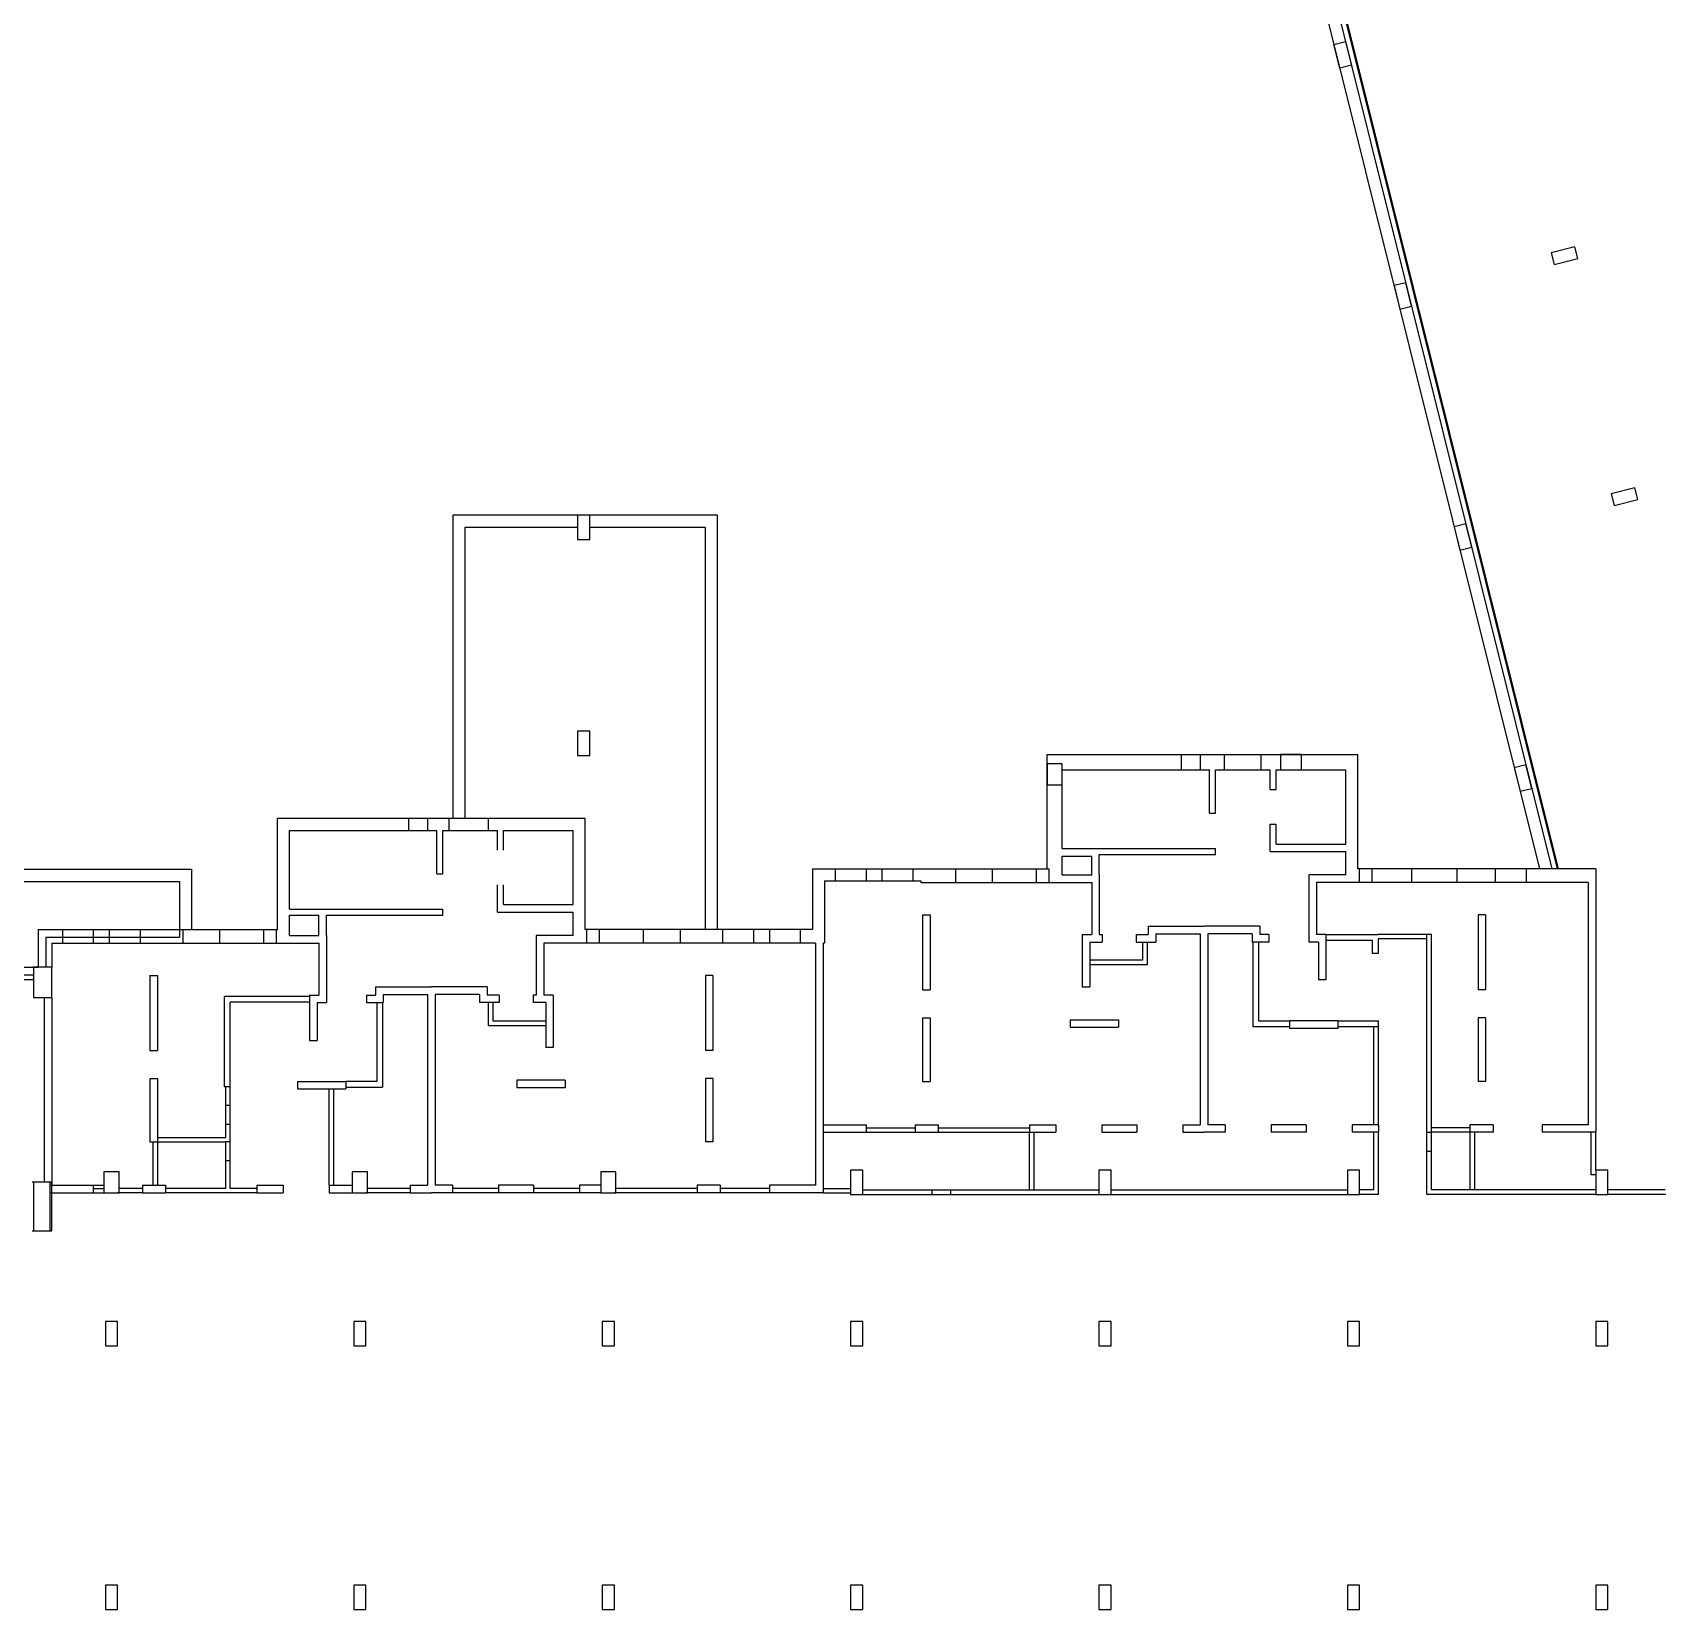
# Model space of a CAD drawing. Header units: metres. Extents: x -681087 to 1033303, y 74272 to 2630761.
# Drawn here: x 72875 to 126556, y 2423378 to 2475427 of the extents above; entities that cross this region are included whole.
import ezdxf

# ---------------------------------------------------------------- set-up
doc = ezdxf.new("R2010")
doc.units = ezdxf.units.M
for name, color, linetype in [('SKELETON_CLEAN', 7, 'Continuous'), ('SKELETON_ISOLATED', 1, 'Continuous'), ('SKELETON_ORIGINAL', 8, 'Continuous')]:
    doc.layers.add(name, color=color, linetype=linetype)

msp = doc.modelspace()

# ---------------------------------------------------------------- linework, layer by layer
at = {"layer": 'SKELETON_CLEAN'}
for p, q in [((114293, 2482888), (123036, 2447823)), ((114145, 2481828), (122624, 2447823)), ((115840, 2475029), (116228, 2475126)), ((116034, 2474253), (115840, 2475029)), ((116228, 2475126), (116422, 2474350)), ((116422, 2474350), (116034, 2474253)), ((123791, 2468354), (123015, 2468161)), ((123888, 2467966), (123791, 2468354)), ((123015, 2468161), (123112, 2467773)), ((123112, 2467773), (123888, 2467966)), ((118212, 2467169), (117824, 2467073)), ((118406, 2466393), (118212, 2467169)), ((117824, 2467073), (118018, 2466296)), ((118018, 2466296), (118406, 2466393)), ((125775, 2460398), (124999, 2460204)), ((124999, 2460204), (125096, 2459816)), ((125872, 2460010), (125775, 2460398)), ((125096, 2459816), (125872, 2460010)), ((95493, 2459493), (86748, 2459493)), ((86748, 2459493), (86748, 2449493)), ((91273, 2459493), (90873, 2459493)), ((90873, 2459493), (90873, 2458693)), ((91273, 2458693), (91273, 2459493)), ((95493, 2445823), (95493, 2459493)), ((120196, 2459213), (119808, 2459116)), ((119808, 2459116), (120001, 2458340)), ((120389, 2458437), (120196, 2459213)), ((90873, 2459093), (87148, 2459093)), ((87148, 2459093), (87148, 2449493)), ((90873, 2458693), (91273, 2458693)), ((95093, 2459093), (91273, 2459093)), ((95093, 2445823), (95093, 2459093)), ((120001, 2458340), (120389, 2458437)), ((91273, 2452363), (90873, 2452363)), ((90873, 2452363), (90873, 2451563)), ((91273, 2451563), (91273, 2452363)), ((106373, 2451593), (111433, 2451593)), ((106373, 2447823), (106373, 2451593)), ((111433, 2451093), (111433, 2451593)), ((111433, 2451593), (113443, 2451593)), ((113443, 2451093), (113443, 2451593)), ((113443, 2451593), (116633, 2451593)), ((114773, 2451593), (114073, 2451593)), ((114073, 2451593), (114073, 2451093)), ((114773, 2451093), (114773, 2451593)), ((116633, 2447823), (116633, 2451593)), ((90873, 2451563), (91273, 2451563)), ((106873, 2451293), (106373, 2451293)), ((106373, 2451293), (106373, 2450593)), ((106873, 2451093), (111433, 2451093)), ((111433, 2451093), (111733, 2451093)), ((111733, 2449663), (111733, 2451093)), ((111933, 2451093), (113443, 2451093)), ((111933, 2449663), (111933, 2451093)), ((113443, 2451093), (113733, 2451093)), ((113733, 2450438), (113733, 2451093)), ((113933, 2451093), (116233, 2451093)), ((113933, 2450438), (113933, 2451093)), ((114073, 2451093), (114773, 2451093)), ((116233, 2448643), (116233, 2451093)), ((122180, 2451257), (121792, 2451160)), ((121792, 2451160), (121985, 2450384)), ((122373, 2450480), (122180, 2451257)), ((106373, 2450593), (106873, 2450593)), ((113733, 2450438), (113933, 2450438)), ((121985, 2450384), (122373, 2450480)), ((80963, 2449493), (85303, 2449493)), ((80963, 2445823), (80963, 2449493)), ((85303, 2449093), (85303, 2449493)), ((85303, 2449493), (86633, 2449493)), ((86633, 2449093), (86633, 2449493)), ((86633, 2449493), (91123, 2449493)), ((91123, 2445823), (91123, 2449493)), ((111733, 2449663), (111933, 2449663)), ((81363, 2449093), (85303, 2449093)), ((81363, 2446493), (81363, 2449093)), ((85303, 2449093), (86223, 2449093)), ((86223, 2447663), (86223, 2449093)), ((86423, 2449093), (86633, 2449093)), ((86423, 2447663), (86423, 2449093)), ((86633, 2449093), (88223, 2449093)), ((88223, 2448438), (88223, 2449093)), ((88423, 2449093), (90723, 2449093)), ((88423, 2448438), (88423, 2449093)), ((90723, 2446643), (90723, 2449093)), ((113733, 2448393), (113733, 2449298)), ((113733, 2449298), (113933, 2449298)), ((113933, 2448643), (113933, 2449298)), ((106873, 2448493), (111933, 2448493)), ((111933, 2448293), (111933, 2448493)), ((113733, 2448393), (116233, 2448393)), ((113933, 2448643), (116233, 2448643)), ((116233, 2447623), (116233, 2448393)), ((98623, 2447823), (98983, 2447823)), ((98623, 2447823), (98623, 2445823)), ((98873, 2447823), (100393, 2447823)), ((100393, 2447823), (100393, 2447423)), ((100393, 2447823), (100918, 2447823)), ((100918, 2447823), (100918, 2447423)), ((100918, 2447823), (102453, 2447823)), ((102453, 2447823), (103343, 2447823)), ((103343, 2447823), (103343, 2447373)), ((103343, 2447823), (106433, 2447823)), ((106433, 2447823), (106433, 2447373)), ((106873, 2447623), (106873, 2448243)), ((106873, 2448243), (107843, 2448243)), ((107843, 2447623), (107843, 2448243)), ((108093, 2448293), (111933, 2448293)), ((108093, 2447623), (108093, 2448293)), ((117093, 2447823), (116633, 2447823)), ((118403, 2447823), (117093, 2447823)), ((117093, 2447823), (117093, 2447373)), ((120653, 2447823), (118403, 2447823)), ((118403, 2447823), (118403, 2447373)), ((121168, 2447823), (120653, 2447823)), ((124233, 2447823), (121168, 2447823)), ((121168, 2447823), (121168, 2447373)), ((124483, 2447823), (124123, 2447823)), ((124483, 2447823), (124483, 2439128)), ((69508, 2447808), (78127, 2447808)), ((69908, 2447408), (77727, 2447408)), ((77727, 2447408), (77727, 2445823)), ((78127, 2447808), (78127, 2445823)), ((86223, 2447663), (86423, 2447663)), ((88223, 2446393), (88223, 2447298)), ((88423, 2446643), (88423, 2447298)), ((99023, 2447423), (100393, 2447423)), ((99023, 2447423), (99023, 2445373)), ((100393, 2447423), (100918, 2447423)), ((100918, 2447423), (102203, 2447423)), ((102203, 2447423), (102203, 2447373)), ((102203, 2447373), (103343, 2447373)), ((103343, 2447373), (106433, 2447373)), ((106433, 2447373), (107843, 2447373)), ((106873, 2447623), (107843, 2447623)), ((107843, 2447373), (107843, 2445658)), ((108093, 2447623), (108093, 2445658)), ((116233, 2447623), (115013, 2447623)), ((115013, 2447623), (115013, 2445408)), ((117093, 2447373), (115263, 2447373)), ((115263, 2447373), (115263, 2445658)), ((118403, 2447373), (117093, 2447373)), ((121168, 2447373), (118403, 2447373)), ((124083, 2447373), (121168, 2447373)), ((124233, 2447373), (124073, 2447373)), ((124233, 2447373), (124233, 2439378)), ((81363, 2446493), (86423, 2446493)), ((81363, 2445623), (81363, 2446293)), ((81363, 2446293), (82333, 2446293)), ((82333, 2445623), (82333, 2446293)), ((82583, 2445623), (82583, 2446293)), ((82583, 2446293), (86423, 2446293)), ((86423, 2446293), (86423, 2446493)), ((88223, 2446393), (90723, 2446393)), ((88423, 2446643), (90723, 2446643)), ((90723, 2445623), (90723, 2446393)), ((102258, 2446308), (102258, 2443828)), ((102258, 2446308), (102508, 2446308)), ((102508, 2446308), (102508, 2443828)), ((120598, 2446308), (120598, 2443828)), ((120848, 2446308), (120598, 2446308)), ((120848, 2446308), (120848, 2443828)), ((73063, 2445823), (73863, 2445823)), ((73063, 2445823), (73063, 2444573)), ((73863, 2445823), (73863, 2445373)), ((73863, 2445823), (76428, 2445823)), ((76428, 2445823), (76428, 2445373)), ((76428, 2445823), (76943, 2445823)), ((76943, 2445823), (77833, 2445823)), ((77728, 2445823), (77728, 2445573)), ((77833, 2445823), (77833, 2445373)), ((77833, 2445823), (80923, 2445823)), ((80923, 2445823), (80923, 2445373)), ((80923, 2445823), (80963, 2445823)), ((91163, 2445823), (91123, 2445823)), ((94253, 2445823), (91163, 2445823)), ((91163, 2445823), (91163, 2445373)), ((95143, 2445823), (94253, 2445823)), ((94253, 2445823), (94253, 2445373)), ((95658, 2445823), (95143, 2445823)), ((98223, 2445823), (95658, 2445823)), ((95658, 2445823), (95658, 2445373)), ((98223, 2445823), (98223, 2445373)), ((98623, 2445823), (98223, 2445823)), ((109713, 2445928), (111553, 2445928)), ((109713, 2445928), (109713, 2445658)), ((109963, 2445678), (109963, 2445408)), ((109963, 2445678), (111428, 2445678)), ((111428, 2445678), (111428, 2439378)), ((113393, 2445928), (111553, 2445928)), ((111678, 2445678), (111678, 2439378)), ((113143, 2445678), (111678, 2445678)), ((113143, 2445678), (113143, 2445408)), ((113393, 2445928), (113393, 2445658)), ((73313, 2445573), (73313, 2444573)), ((73313, 2445573), (77728, 2445573)), ((73513, 2445373), (73863, 2445373)), ((73513, 2445373), (73513, 2444573)), ((73863, 2445373), (76428, 2445373)), ((76428, 2445373), (76693, 2445373)), ((76693, 2445373), (77833, 2445373)), ((77833, 2445373), (80923, 2445373)), ((80923, 2445373), (82333, 2445373)), ((81363, 2445623), (82333, 2445623)), ((82333, 2445373), (82333, 2443658)), ((82583, 2445623), (82583, 2443658)), ((89503, 2445623), (89503, 2443658)), ((90723, 2445623), (89503, 2445623)), ((91163, 2445373), (89753, 2445373)), ((89753, 2445373), (89753, 2443658)), ((94253, 2445373), (91163, 2445373)), ((95393, 2445373), (94253, 2445373)), ((95658, 2445373), (95393, 2445373)), ((98223, 2445373), (95658, 2445373)), ((98723, 2445373), (98223, 2445373)), ((98723, 2445373), (98723, 2437378)), ((99023, 2445373), (98973, 2445373)), ((98973, 2445373), (98973, 2437128)), ((107528, 2445658), (107528, 2443928)), ((107528, 2445658), (107843, 2445658)), ((107778, 2445408), (107778, 2443928)), ((107778, 2445408), (108193, 2445408)), ((108093, 2445658), (108193, 2445658)), ((108193, 2445658), (108193, 2445408)), ((109313, 2445658), (109313, 2445408)), ((109313, 2445658), (109713, 2445658)), ((109313, 2445408), (109963, 2445408)), ((109523, 2445408), (109523, 2444808)), ((109673, 2445408), (109673, 2444658)), ((113693, 2445408), (113143, 2445408)), ((113163, 2445408), (113163, 2442618)), ((113353, 2445408), (113353, 2442808)), ((113693, 2445658), (113393, 2445658)), ((113693, 2445658), (113693, 2445408)), ((115328, 2445408), (115013, 2445408)), ((115578, 2445658), (115263, 2445658)), ((115328, 2445408), (115328, 2444158)), ((115578, 2445658), (115578, 2444158)), ((115578, 2445658), (117298, 2445658)), ((115578, 2445468), (117108, 2445468)), ((117108, 2445468), (117108, 2445028)), ((119063, 2445658), (117298, 2445658)), ((118913, 2445508), (117298, 2445508)), ((117298, 2445508), (117298, 2445028)), ((118913, 2437078), (118913, 2445658)), ((119063, 2437228), (119063, 2445658)), ((109523, 2444808), (107778, 2444808)), ((109673, 2444658), (107778, 2444658)), ((117298, 2445028), (117108, 2445028)), ((65413, 2444573), (73063, 2444573)), ((73513, 2444573), (72913, 2444573)), ((72913, 2444573), (72913, 2443573)), ((73513, 2443573), (73513, 2444573)), ((76748, 2444308), (76748, 2441828)), ((76748, 2444308), (76998, 2444308)), ((76998, 2444308), (76998, 2441828)), ((95088, 2444308), (95088, 2441828)), ((95338, 2444308), (95088, 2444308)), ((95338, 2444308), (95338, 2441828)), ((115578, 2444158), (115328, 2444158)), ((72913, 2443573), (73513, 2443573)), ((73513, 2443573), (73513, 2437378)), ((82018, 2443608), (79213, 2443608)), ((79213, 2440628), (79213, 2443608)), ((82018, 2443658), (82018, 2442158)), ((82018, 2443658), (82333, 2443658)), ((82583, 2443658), (82583, 2443408)), ((83903, 2443658), (84203, 2443658)), ((83903, 2443658), (83903, 2443408)), ((84203, 2443928), (86043, 2443928)), ((84203, 2443928), (84203, 2443658)), ((84453, 2443678), (84453, 2443408)), ((84453, 2443678), (85918, 2443678)), ((85918, 2443678), (85918, 2437378)), ((87883, 2443928), (86043, 2443928)), ((86168, 2443678), (86168, 2437378)), ((87633, 2443678), (86168, 2443678)), ((87633, 2443678), (87633, 2443408)), ((87883, 2443928), (87883, 2443658)), ((88283, 2443658), (87883, 2443658)), ((88283, 2443658), (88283, 2443408)), ((89403, 2443658), (89403, 2443408)), ((89503, 2443658), (89403, 2443658)), ((90068, 2443658), (89753, 2443658)), ((90068, 2443658), (90068, 2441928)), ((102258, 2443828), (102508, 2443828)), ((107528, 2443928), (107778, 2443928)), ((120848, 2443828), (120598, 2443828)), ((82018, 2443418), (79403, 2443418)), ((79403, 2440628), (79403, 2443418)), ((82268, 2443408), (82268, 2442158)), ((82268, 2443408), (82583, 2443408)), ((83903, 2443408), (84453, 2443408)), ((84243, 2443408), (84243, 2440808)), ((84433, 2443408), (84433, 2440618)), ((88283, 2443408), (87633, 2443408)), ((87923, 2443408), (87923, 2442658)), ((88073, 2443408), (88073, 2442808)), ((89818, 2443408), (89403, 2443408)), ((89818, 2443408), (89818, 2441928)), ((87923, 2442658), (89818, 2442658)), ((88073, 2442808), (89818, 2442808)), ((102258, 2442908), (102508, 2442908)), ((102258, 2442908), (102258, 2440808)), ((102508, 2442908), (102508, 2440808)), ((107133, 2442843), (108733, 2442843)), ((107133, 2442843), (107133, 2442593)), ((107133, 2442593), (108733, 2442593)), ((108733, 2442843), (108733, 2442593)), ((113163, 2442618), (114373, 2442618)), ((113353, 2442808), (114373, 2442808)), ((115973, 2442808), (114373, 2442808)), ((114373, 2442808), (114373, 2442558)), ((115973, 2442558), (114373, 2442558)), ((115973, 2442808), (115973, 2442558)), ((115973, 2442808), (117313, 2442808)), ((115973, 2442618), (117313, 2442618)), ((117313, 2442618), (117313, 2442808)), ((117313, 2442637), (117313, 2442618)), ((117313, 2439328), (117313, 2442618)), ((120848, 2442908), (120598, 2442908)), ((120598, 2442908), (120598, 2440808)), ((120848, 2442908), (120848, 2440808)), ((82018, 2442158), (82268, 2442158)), ((90068, 2441928), (89818, 2441928)), ((76748, 2441828), (76998, 2441828)), ((95338, 2441828), (95088, 2441828)), ((76748, 2440908), (76998, 2440908)), ((76748, 2440908), (76748, 2438808)), ((76998, 2440908), (76998, 2438808)), ((90463, 2440843), (88863, 2440843)), ((88863, 2440843), (88863, 2440593)), ((90463, 2440843), (90463, 2440593)), ((95338, 2440908), (95088, 2440908)), ((95088, 2440908), (95088, 2438808)), ((95338, 2440908), (95338, 2438808)), ((79403, 2440628), (79213, 2440628)), ((79253, 2438958), (79253, 2440628)), ((79403, 2437278), (79403, 2440628)), ((81623, 2440808), (83223, 2440808)), ((81623, 2440808), (81623, 2440558)), ((81623, 2440558), (83223, 2440558)), ((82673, 2437378), (82673, 2440558)), ((83223, 2440808), (83223, 2440558)), ((84243, 2440808), (83223, 2440808)), ((83223, 2440618), (84433, 2440618)), ((90463, 2440593), (88863, 2440593)), ((102258, 2440808), (102508, 2440808)), ((120848, 2440808), (120598, 2440808)), ((98973, 2439378), (100393, 2439378)), ((100393, 2439378), (100393, 2439128)), ((102013, 2439378), (102013, 2439128)), ((102013, 2439378), (102773, 2439378)), ((102773, 2439378), (102773, 2439128)), ((105793, 2439378), (105793, 2439128)), ((105793, 2439378), (106663, 2439378)), ((106663, 2439378), (106663, 2439128)), ((108183, 2439378), (108183, 2439128)), ((108183, 2439378), (109333, 2439378)), ((109333, 2439378), (109333, 2439128)), ((110853, 2439378), (110853, 2439128)), ((110853, 2439378), (111428, 2439378)), ((112253, 2439378), (111678, 2439378)), ((112253, 2439378), (112253, 2439128)), ((113773, 2439378), (113773, 2439128)), ((114923, 2439378), (113773, 2439378)), ((114923, 2439378), (114923, 2439128)), ((116443, 2439378), (116443, 2439128)), ((117313, 2439378), (116443, 2439378)), ((117313, 2439378), (117313, 2439128)), ((120333, 2439378), (120333, 2439128)), ((121093, 2439378), (120333, 2439378)), ((121093, 2439378), (121093, 2439128)), ((124083, 2439378), (122713, 2439378)), ((122713, 2439378), (122713, 2439128)), ((124233, 2439378), (124073, 2439378)), ((76748, 2438808), (76998, 2438808)), ((76998, 2438958), (79253, 2438958)), ((76998, 2438808), (76998, 2437378)), ((76998, 2438808), (79253, 2438808)), ((79253, 2437278), (79253, 2438808)), ((79403, 2438808), (79253, 2438808)), ((95338, 2438808), (95088, 2438808)), ((98973, 2439128), (100393, 2439128)), ((100393, 2439128), (102013, 2439128)), ((102013, 2439128), (102773, 2439128)), ((102773, 2439128), (105793, 2439128)), ((105793, 2437228), (105793, 2439128)), ((105793, 2439128), (106663, 2439128)), ((108183, 2439128), (109333, 2439128)), ((110853, 2439128), (111553, 2439128)), ((112253, 2439128), (111553, 2439128)), ((114923, 2439128), (113773, 2439128)), ((117313, 2439128), (116443, 2439128)), ((117163, 2437228), (117163, 2439128)), ((117313, 2437078), (117313, 2439128)), ((118913, 2439128), (119063, 2439128)), ((120333, 2439128), (119063, 2439128)), ((120333, 2439128), (120333, 2437228)), ((121093, 2439128), (120333, 2439128)), ((124133, 2439128), (122713, 2439128)), ((124483, 2439128), (124123, 2439128)), ((124333, 2437728), (124333, 2439128)), ((124483, 2437878), (124483, 2439128)), ((75733, 2437828), (75233, 2437828)), ((75233, 2437828), (75233, 2437128)), ((75733, 2437128), (75733, 2437828)), ((83933, 2437828), (83433, 2437828)), ((83433, 2437828), (83433, 2437128)), ((83933, 2437128), (83933, 2437828)), ((92133, 2437828), (91633, 2437828)), ((91633, 2437828), (91633, 2437128)), ((92133, 2437128), (92133, 2437828)), ((100284, 2437878), (99884, 2437878)), ((99884, 2437878), (99884, 2437078)), ((100284, 2437078), (100284, 2437878)), ((108484, 2437878), (108084, 2437878)), ((108084, 2437878), (108084, 2437078)), ((108484, 2437078), (108484, 2437878)), ((116684, 2437878), (116284, 2437878)), ((116284, 2437878), (116284, 2437078)), ((116684, 2437078), (116684, 2437878)), ((124484, 2437728), (124333, 2437728)), ((124484, 2437878), (124483, 2437878)), ((124884, 2437878), (124484, 2437878)), ((124484, 2437878), (124484, 2437078)), ((124884, 2437078), (124884, 2437878)), ((73463, 2437128), (75233, 2437128)), ((74883, 2437378), (74883, 2437128)), ((74883, 2437128), (75234, 2437128)), ((75233, 2437128), (75733, 2437128)), ((76503, 2437128), (75684, 2437128)), ((76503, 2437378), (76503, 2437128)), ((76503, 2437378), (77263, 2437378)), ((76503, 2437128), (77263, 2437128)), ((77263, 2437378), (77263, 2437128)), ((79253, 2437278), (77263, 2437278)), ((80283, 2437128), (77263, 2437128)), ((80283, 2437278), (79403, 2437278)), ((80283, 2437378), (80283, 2437128)), ((80283, 2437378), (81153, 2437378)), ((80283, 2437128), (81153, 2437128)), ((81153, 2437378), (81153, 2437128)), ((82673, 2437378), (82673, 2437128)), ((82673, 2437378), (83433, 2437378)), ((82673, 2437128), (83433, 2437128)), ((83433, 2437128), (83933, 2437128)), ((85343, 2437128), (83884, 2437128)), ((85343, 2437378), (85343, 2437128)), ((85343, 2437378), (85918, 2437378)), ((85343, 2437128), (86043, 2437128)), ((86743, 2437128), (86043, 2437128)), ((86743, 2437378), (86168, 2437378)), ((86743, 2437378), (86743, 2437128)), ((88263, 2437128), (86743, 2437128)), ((88263, 2437378), (88263, 2437128)), ((89413, 2437378), (88263, 2437378)), ((89413, 2437128), (88263, 2437128)), ((89413, 2437378), (89413, 2437128)), ((90933, 2437378), (90933, 2437128)), ((91633, 2437378), (90933, 2437378)), ((91633, 2437128), (90933, 2437128)), ((91633, 2437128), (92133, 2437128)), ((94823, 2437128), (92084, 2437128)), ((94823, 2437378), (94823, 2437128)), ((95583, 2437378), (94823, 2437378)), ((95583, 2437128), (94823, 2437128)), ((95583, 2437378), (95583, 2437128)), ((97203, 2437128), (95583, 2437128)), ((98723, 2437378), (97203, 2437378)), ((97203, 2437378), (97203, 2437128)), ((98623, 2437128), (97203, 2437128)), ((98723, 2437378), (98563, 2437378)), ((98973, 2437128), (98613, 2437128)), ((98973, 2437128), (99884, 2437128)), ((117163, 2437228), (116684, 2437228)), ((124484, 2437228), (119063, 2437228)), ((126780, 2437228), (124884, 2437228)), ((99884, 2437078), (100284, 2437078)), ((100284, 2437078), (108084, 2437078)), ((108084, 2437078), (108484, 2437078)), ((108484, 2437078), (116284, 2437078)), ((116284, 2437078), (116684, 2437078)), ((117313, 2437078), (116684, 2437078)), ((124484, 2437078), (118913, 2437078)), ((124484, 2437078), (124884, 2437078)), ((126798, 2437078), (124884, 2437078)), ((75684, 2432878), (75284, 2432878)), ((75284, 2432878), (75284, 2432078)), ((75684, 2432078), (75684, 2432878)), ((83884, 2432878), (83484, 2432878)), ((83484, 2432878), (83484, 2432078)), ((83884, 2432078), (83884, 2432878)), ((92084, 2432878), (91684, 2432878)), ((91684, 2432878), (91684, 2432078)), ((92084, 2432078), (92084, 2432878)), ((100284, 2432878), (99884, 2432878)), ((99884, 2432878), (99884, 2432078)), ((100284, 2432078), (100284, 2432878)), ((108484, 2432878), (108084, 2432878)), ((108084, 2432878), (108084, 2432078)), ((108484, 2432078), (108484, 2432878)), ((116684, 2432878), (116284, 2432878)), ((116284, 2432878), (116284, 2432078)), ((116684, 2432078), (116684, 2432878)), ((124884, 2432878), (124484, 2432878)), ((124484, 2432878), (124484, 2432078)), ((124884, 2432078), (124884, 2432878)), ((75284, 2432078), (75684, 2432078)), ((83484, 2432078), (83884, 2432078)), ((91684, 2432078), (92084, 2432078)), ((99884, 2432078), (100284, 2432078)), ((108084, 2432078), (108484, 2432078)), ((116284, 2432078), (116684, 2432078)), ((124484, 2432078), (124884, 2432078)), ((75684, 2424178), (75284, 2424178)), ((75284, 2424178), (75284, 2423378)), ((75684, 2423378), (75684, 2424178)), ((83884, 2424178), (83484, 2424178)), ((83484, 2424178), (83484, 2423378)), ((83884, 2423378), (83884, 2424178)), ((92084, 2424178), (91684, 2424178)), ((91684, 2424178), (91684, 2423378)), ((92084, 2423378), (92084, 2424178)), ((100284, 2424178), (99884, 2424178)), ((99884, 2424178), (99884, 2423378)), ((100284, 2423378), (100284, 2424178)), ((108484, 2424178), (108084, 2424178)), ((108084, 2424178), (108084, 2423378)), ((108484, 2423378), (108484, 2424178)), ((116684, 2424178), (116284, 2424178)), ((116284, 2424178), (116284, 2423378)), ((116684, 2423378), (116684, 2424178)), ((124884, 2424178), (124484, 2424178)), ((124484, 2424178), (124484, 2423378)), ((124884, 2423378), (124884, 2424178)), ((75284, 2423378), (75684, 2423378)), ((83484, 2423378), (83884, 2423378)), ((91684, 2423378), (92084, 2423378)), ((99884, 2423378), (100284, 2423378)), ((108084, 2423378), (108484, 2423378)), ((116284, 2423378), (116684, 2423378)), ((124484, 2423378), (124884, 2423378))]:
    msp.add_line(p, q, dxfattribs=at)
at = {"layer": 'SKELETON_ISOLATED'}
for p, q in [((111539, 2494698), (123227, 2447823)), ((110813, 2451093), (110813, 2451593)), ((112223, 2451093), (112223, 2451593)), ((106873, 2449543), (106873, 2451193)), ((85923, 2449093), (85923, 2449493)), ((87933, 2449093), (87933, 2449493)), ((99373, 2447823), (99373, 2447423)), ((101938, 2447823), (101938, 2447423)), ((104563, 2447823), (104563, 2447373)), ((106013, 2447823), (106013, 2447373)), ((116673, 2447823), (116673, 2447373)), ((119903, 2447823), (119903, 2447373)), ((122188, 2447823), (122188, 2447373)), ((74883, 2445823), (74883, 2445373)), ((75408, 2445823), (75408, 2445373)), ((79053, 2445823), (79053, 2445373)), ((80503, 2445823), (80503, 2445373)), ((91583, 2445823), (91583, 2445373)), ((93033, 2445823), (93033, 2445373)), ((96678, 2445823), (96678, 2445373)), ((97203, 2445823), (97203, 2445373)), ((70233, 2444323), (72913, 2444323)), ((70233, 2444173), (72913, 2444173)), ((73263, 2443573), (73263, 2437478)), ((117163, 2439378), (117163, 2442618)), ((82823, 2437378), (82823, 2440558)), ((79403, 2440008), (79253, 2440008)), ((79403, 2439388), (79253, 2439388)), ((100393, 2439278), (102013, 2439278)), ((102773, 2439278), (105793, 2439278)), ((120333, 2439278), (119063, 2439278)), ((76848, 2438808), (76848, 2437378)), ((105943, 2437228), (105943, 2439128)), ((120483, 2439128), (120483, 2437228)), ((79403, 2438188), (79253, 2438188)), ((118913, 2438508), (119063, 2438508)), ((73488, 2437478), (72888, 2437478)), ((72913, 2437478), (72913, 2435878)), ((73463, 2435878), (73463, 2437478)), ((73463, 2437378), (75233, 2437378)), ((73513, 2435878), (73513, 2437478)), ((74883, 2437278), (75234, 2437278)), ((76503, 2437278), (75734, 2437278)), ((85343, 2437278), (83934, 2437278)), ((88263, 2437278), (86743, 2437278)), ((90953, 2437278), (89433, 2437278)), ((90953, 2437128), (89433, 2437128)), ((94823, 2437278), (92134, 2437278)), ((97203, 2437278), (95583, 2437278)), ((98973, 2437278), (99884, 2437278)), ((100284, 2437228), (108084, 2437228)), ((102572, 2437078), (102572, 2437228)), ((103192, 2437078), (103192, 2437228)), ((108484, 2437228), (116284, 2437228)), ((72888, 2435878), (73488, 2435878))]:
    msp.add_line(p, q, dxfattribs=at)
at = {"layer": 'SKELETON_ORIGINAL'}
for p, q in [((111536, 2494774), (123242, 2447823)), ((111543, 2494621), (123211, 2447823)), ((114293, 2482888), (123036, 2447823)), ((114145, 2481828), (122624, 2447823)), ((115840, 2475029), (116228, 2475126)), ((116034, 2474253), (115840, 2475029)), ((116228, 2475126), (116422, 2474350)), ((116422, 2474350), (116034, 2474253)), ((123791, 2468354), (123015, 2468161)), ((123888, 2467966), (123791, 2468354)), ((123015, 2468161), (123112, 2467773)), ((123112, 2467773), (123888, 2467966)), ((118212, 2467169), (117824, 2467073)), ((118406, 2466393), (118212, 2467169)), ((117824, 2467073), (118018, 2466296)), ((118018, 2466296), (118406, 2466393)), ((125775, 2460398), (124999, 2460204)), ((124999, 2460204), (125096, 2459816)), ((125872, 2460010), (125775, 2460398)), ((125096, 2459816), (125872, 2460010)), ((95493, 2459493), (86748, 2459493)), ((86748, 2459493), (86748, 2449493)), ((91273, 2459493), (90873, 2459493)), ((90873, 2459493), (90873, 2458693)), ((91273, 2458693), (91273, 2459493)), ((95493, 2445823), (95493, 2459493)), ((120196, 2459213), (119808, 2459116)), ((119808, 2459116), (120001, 2458340)), ((120389, 2458437), (120196, 2459213)), ((90873, 2459093), (87148, 2459093)), ((87148, 2459093), (87148, 2449493)), ((90873, 2458693), (91273, 2458693)), ((95093, 2459093), (91273, 2459093)), ((95093, 2445823), (95093, 2459093)), ((120001, 2458340), (120389, 2458437)), ((91273, 2452363), (90873, 2452363)), ((90873, 2452363), (90873, 2451563)), ((91273, 2451563), (91273, 2452363)), ((106373, 2451593), (111433, 2451593)), ((106373, 2447823), (106373, 2451593)), ((110813, 2451093), (110813, 2451593)), ((111433, 2451093), (111433, 2451593)), ((111433, 2451593), (113443, 2451593)), ((112223, 2451093), (112223, 2451593)), ((113443, 2451093), (113443, 2451593)), ((113443, 2451593), (116633, 2451593)), ((114773, 2451593), (114073, 2451593)), ((114073, 2451593), (114073, 2451093)), ((114773, 2451093), (114773, 2451593)), ((116633, 2447823), (116633, 2451593)), ((90873, 2451563), (91273, 2451563)), ((106873, 2451293), (106373, 2451293)), ((106373, 2451293), (106373, 2450593)), ((106873, 2450593), (106873, 2451293)), ((106873, 2451093), (111433, 2451093)), ((106873, 2448493), (106873, 2451093)), ((111433, 2451093), (111733, 2451093)), ((111733, 2449663), (111733, 2451093)), ((111933, 2451093), (113443, 2451093)), ((111933, 2449663), (111933, 2451093)), ((113443, 2451093), (113733, 2451093)), ((113733, 2450438), (113733, 2451093)), ((113933, 2451093), (116233, 2451093)), ((113933, 2450438), (113933, 2451093)), ((114073, 2451093), (114773, 2451093)), ((116233, 2448643), (116233, 2451093)), ((122180, 2451257), (121792, 2451160)), ((121792, 2451160), (121985, 2450384)), ((122373, 2450480), (122180, 2451257)), ((106373, 2450593), (106873, 2450593)), ((113733, 2450438), (113933, 2450438)), ((121985, 2450384), (122373, 2450480)), ((80963, 2449493), (85303, 2449493)), ((80963, 2445823), (80963, 2449493)), ((85303, 2449093), (85303, 2449493)), ((85303, 2449493), (86633, 2449493)), ((85923, 2449093), (85923, 2449493)), ((86633, 2449093), (86633, 2449493)), ((86633, 2449493), (91123, 2449493)), ((87933, 2449093), (87933, 2449493)), ((91123, 2445823), (91123, 2449493)), ((111733, 2449663), (111933, 2449663)), ((81363, 2449093), (85303, 2449093)), ((81363, 2446493), (81363, 2449093)), ((85303, 2449093), (86223, 2449093)), ((86223, 2447663), (86223, 2449093)), ((86423, 2449093), (86633, 2449093)), ((86423, 2447663), (86423, 2449093)), ((86633, 2449093), (88223, 2449093)), ((88223, 2448438), (88223, 2449093)), ((88423, 2449093), (90723, 2449093)), ((88423, 2448438), (88423, 2449093)), ((90723, 2446643), (90723, 2449093)), ((113733, 2448393), (113733, 2449298)), ((113733, 2449298), (113933, 2449298)), ((113933, 2448643), (113933, 2449298)), ((106873, 2448493), (111933, 2448493)), ((111933, 2448293), (111933, 2448493)), ((113733, 2448393), (116233, 2448393)), ((113933, 2448643), (116233, 2448643)), ((116233, 2447623), (116233, 2448393)), ((98623, 2447823), (98983, 2447823)), ((98623, 2447823), (98623, 2445823)), ((98873, 2447823), (100393, 2447823)), ((99373, 2447823), (99373, 2447423)), ((100393, 2447823), (100393, 2447423)), ((100393, 2447823), (100918, 2447823)), ((100918, 2447823), (100918, 2447423)), ((100918, 2447823), (102453, 2447823)), ((101938, 2447823), (101938, 2447423)), ((102453, 2447823), (103343, 2447823)), ((103343, 2447823), (103343, 2447373)), ((103343, 2447823), (106433, 2447823)), ((104563, 2447823), (104563, 2447373)), ((106013, 2447823), (106013, 2447373)), ((106433, 2447823), (106433, 2447373)), ((106873, 2447623), (106873, 2448243)), ((106873, 2448243), (107843, 2448243)), ((107843, 2447623), (107843, 2448243)), ((108093, 2448293), (111933, 2448293)), ((108093, 2447623), (108093, 2448293)), ((117093, 2447823), (116633, 2447823)), ((116673, 2447823), (116673, 2447373)), ((118403, 2447823), (117093, 2447823)), ((117093, 2447823), (117093, 2447373)), ((120653, 2447823), (118403, 2447823)), ((118403, 2447823), (118403, 2447373)), ((119903, 2447823), (119903, 2447373)), ((121168, 2447823), (120653, 2447823)), ((124233, 2447823), (121168, 2447823)), ((121168, 2447823), (121168, 2447373)), ((122188, 2447823), (122188, 2447373)), ((124483, 2447823), (124123, 2447823)), ((124483, 2447823), (124483, 2439128)), ((69508, 2447808), (78127, 2447808)), ((69908, 2447408), (77727, 2447408)), ((77727, 2447408), (77727, 2445823)), ((78127, 2447808), (78127, 2445823)), ((86223, 2447663), (86423, 2447663)), ((88223, 2446393), (88223, 2447298)), ((88423, 2446643), (88423, 2447298)), ((99023, 2447423), (100393, 2447423)), ((99023, 2447423), (99023, 2445373)), ((100393, 2447423), (100918, 2447423)), ((100918, 2447423), (102203, 2447423)), ((102203, 2447423), (102203, 2447373)), ((102203, 2447373), (103343, 2447373)), ((103343, 2447373), (106433, 2447373)), ((106433, 2447373), (107843, 2447373)), ((106873, 2447623), (107843, 2447623)), ((107843, 2447373), (107843, 2445658)), ((108093, 2447623), (108093, 2445658)), ((116233, 2447623), (115013, 2447623)), ((115013, 2447623), (115013, 2445408)), ((117093, 2447373), (115263, 2447373)), ((115263, 2447373), (115263, 2445658)), ((118403, 2447373), (117093, 2447373)), ((121168, 2447373), (118403, 2447373)), ((124083, 2447373), (121168, 2447373)), ((124233, 2447373), (124073, 2447373)), ((124233, 2447373), (124233, 2439378)), ((81363, 2446493), (86423, 2446493)), ((81363, 2445623), (81363, 2446293)), ((81363, 2446293), (82333, 2446293)), ((82333, 2445623), (82333, 2446293)), ((82583, 2445623), (82583, 2446293)), ((82583, 2446293), (86423, 2446293)), ((86423, 2446293), (86423, 2446493)), ((88223, 2446393), (90723, 2446393)), ((88423, 2446643), (90723, 2446643)), ((90723, 2445623), (90723, 2446393)), ((102258, 2446308), (102258, 2443828)), ((102258, 2446308), (102508, 2446308)), ((102508, 2446308), (102508, 2443828)), ((120598, 2446308), (120598, 2443828)), ((120848, 2446308), (120598, 2446308)), ((120848, 2446308), (120848, 2443828)), ((73063, 2445823), (73863, 2445823)), ((73063, 2445823), (73063, 2444573)), ((73863, 2445823), (73863, 2445373)), ((73863, 2445823), (76428, 2445823)), ((74883, 2445823), (74883, 2445373)), ((75408, 2445823), (75408, 2445373)), ((76428, 2445823), (76428, 2445373)), ((76428, 2445823), (76943, 2445823)), ((76943, 2445823), (77833, 2445823)), ((77728, 2445823), (77728, 2445573)), ((77833, 2445823), (77833, 2445373)), ((77833, 2445823), (80923, 2445823)), ((79053, 2445823), (79053, 2445373)), ((80503, 2445823), (80503, 2445373)), ((80923, 2445823), (80923, 2445373)), ((80923, 2445823), (80963, 2445823)), ((91163, 2445823), (91123, 2445823)), ((94253, 2445823), (91163, 2445823)), ((91163, 2445823), (91163, 2445373)), ((91583, 2445823), (91583, 2445373)), ((93033, 2445823), (93033, 2445373)), ((95143, 2445823), (94253, 2445823)), ((94253, 2445823), (94253, 2445373)), ((95658, 2445823), (95143, 2445823)), ((98223, 2445823), (95658, 2445823)), ((95658, 2445823), (95658, 2445373)), ((96678, 2445823), (96678, 2445373)), ((97203, 2445823), (97203, 2445373)), ((98223, 2445823), (98223, 2445373)), ((98623, 2445823), (98223, 2445823)), ((109713, 2445928), (111553, 2445928)), ((109713, 2445928), (109713, 2445658)), ((109963, 2445678), (109963, 2445408)), ((109963, 2445678), (111428, 2445678)), ((111428, 2445678), (111428, 2439378)), ((113393, 2445928), (111553, 2445928)), ((111678, 2445678), (111678, 2439378)), ((113143, 2445678), (111678, 2445678)), ((113143, 2445678), (113143, 2445408)), ((113393, 2445928), (113393, 2445658)), ((73313, 2445573), (73313, 2444573)), ((73313, 2445573), (77728, 2445573)), ((73513, 2445373), (73863, 2445373)), ((73513, 2445373), (73513, 2444573)), ((73863, 2445373), (76428, 2445373)), ((76428, 2445373), (76693, 2445373)), ((76693, 2445373), (77833, 2445373)), ((77833, 2445373), (80923, 2445373)), ((80923, 2445373), (82333, 2445373)), ((81363, 2445623), (82333, 2445623)), ((82333, 2445373), (82333, 2443658)), ((82583, 2445623), (82583, 2443658)), ((89503, 2445623), (89503, 2443658)), ((90723, 2445623), (89503, 2445623)), ((91163, 2445373), (89753, 2445373)), ((89753, 2445373), (89753, 2443658)), ((94253, 2445373), (91163, 2445373)), ((95393, 2445373), (94253, 2445373)), ((95658, 2445373), (95393, 2445373)), ((98223, 2445373), (95658, 2445373)), ((98723, 2445373), (98223, 2445373)), ((98723, 2445373), (98723, 2437378)), ((99023, 2445373), (98973, 2445373)), ((98973, 2445373), (98973, 2437128)), ((107528, 2445658), (107528, 2443928)), ((107528, 2445658), (107843, 2445658)), ((107778, 2445408), (107778, 2443928)), ((107778, 2445408), (108193, 2445408)), ((108093, 2445658), (108193, 2445658)), ((108193, 2445658), (108193, 2445408)), ((109313, 2445658), (109313, 2445408)), ((109313, 2445658), (109713, 2445658)), ((109313, 2445408), (109963, 2445408)), ((109523, 2445408), (109523, 2444808)), ((109673, 2445408), (109673, 2444658)), ((113693, 2445408), (113143, 2445408)), ((113163, 2445408), (113163, 2442618)), ((113353, 2445408), (113353, 2442808)), ((113693, 2445658), (113393, 2445658)), ((113693, 2445658), (113693, 2445408)), ((115328, 2445408), (115013, 2445408)), ((115578, 2445658), (115263, 2445658)), ((115328, 2445408), (115328, 2444158)), ((115578, 2445658), (115578, 2444158)), ((115578, 2445658), (117298, 2445658)), ((115578, 2445468), (117108, 2445468)), ((117108, 2445468), (117108, 2445028)), ((119063, 2445658), (117298, 2445658)), ((118913, 2445508), (117298, 2445508)), ((117298, 2445508), (117298, 2445028)), ((118913, 2437078), (118913, 2445658)), ((119063, 2437228), (119063, 2445658)), ((109523, 2444808), (107778, 2444808)), ((109673, 2444658), (107778, 2444658)), ((117298, 2445028), (117108, 2445028)), ((65413, 2444573), (73063, 2444573)), ((70233, 2444323), (72913, 2444323)), ((70233, 2444173), (72913, 2444173)), ((73513, 2444573), (72913, 2444573)), ((72913, 2444573), (72913, 2443573)), ((73513, 2444573), (72913, 2444573)), ((72913, 2444573), (72913, 2443573)), ((73513, 2444573), (72913, 2444573)), ((72913, 2444573), (72913, 2443573)), ((73513, 2443573), (73513, 2444573)), ((73513, 2443573), (73513, 2444573)), ((73513, 2443573), (73513, 2444573)), ((76748, 2444308), (76748, 2441828)), ((76748, 2444308), (76998, 2444308)), ((76998, 2444308), (76998, 2441828)), ((95088, 2444308), (95088, 2441828)), ((95338, 2444308), (95088, 2444308)), ((95338, 2444308), (95338, 2441828)), ((115578, 2444158), (115328, 2444158)), ((72913, 2443573), (73513, 2443573)), ((72913, 2443573), (73513, 2443573)), ((72913, 2443573), (73513, 2443573)), ((73263, 2443573), (73263, 2437478)), ((73513, 2443573), (73513, 2437378)), ((82018, 2443608), (79213, 2443608)), ((79213, 2440628), (79213, 2443608)), ((82018, 2443658), (82018, 2442158)), ((82018, 2443658), (82333, 2443658)), ((82583, 2443658), (82583, 2443408)), ((83903, 2443658), (84203, 2443658)), ((83903, 2443658), (83903, 2443408)), ((84203, 2443928), (86043, 2443928)), ((84203, 2443928), (84203, 2443658)), ((84453, 2443678), (84453, 2443408)), ((84453, 2443678), (85918, 2443678)), ((85918, 2443678), (85918, 2437378)), ((87883, 2443928), (86043, 2443928)), ((86168, 2443678), (86168, 2437378)), ((87633, 2443678), (86168, 2443678)), ((87633, 2443678), (87633, 2443408)), ((87883, 2443928), (87883, 2443658)), ((88283, 2443658), (87883, 2443658)), ((88283, 2443658), (88283, 2443408)), ((89403, 2443658), (89403, 2443408)), ((89503, 2443658), (89403, 2443658)), ((90068, 2443658), (89753, 2443658)), ((90068, 2443658), (90068, 2441928)), ((102258, 2443828), (102508, 2443828)), ((107528, 2443928), (107778, 2443928)), ((120848, 2443828), (120598, 2443828)), ((82018, 2443418), (79403, 2443418)), ((79403, 2440628), (79403, 2443418)), ((82268, 2443408), (82268, 2442158)), ((82268, 2443408), (82583, 2443408)), ((83903, 2443408), (84453, 2443408)), ((84243, 2443408), (84243, 2440808)), ((84433, 2443408), (84433, 2440618)), ((88283, 2443408), (87633, 2443408)), ((87923, 2443408), (87923, 2442658)), ((88073, 2443408), (88073, 2442808)), ((89818, 2443408), (89403, 2443408)), ((89818, 2443408), (89818, 2441928)), ((87923, 2442658), (89818, 2442658)), ((88073, 2442808), (89818, 2442808)), ((102258, 2442908), (102508, 2442908)), ((102258, 2442908), (102258, 2440808)), ((102508, 2442908), (102508, 2440808)), ((107133, 2442843), (108733, 2442843)), ((107133, 2442843), (107133, 2442593)), ((107133, 2442593), (108733, 2442593)), ((108733, 2442843), (108733, 2442593)), ((113163, 2442618), (114373, 2442618)), ((113353, 2442808), (114373, 2442808)), ((115973, 2442808), (114373, 2442808)), ((114373, 2442808), (114373, 2442558)), ((115973, 2442558), (114373, 2442558)), ((115973, 2442808), (115973, 2442558)), ((115973, 2442808), (117313, 2442808)), ((115973, 2442618), (117313, 2442618)), ((117163, 2439378), (117163, 2442618)), ((117313, 2442618), (117313, 2442808)), ((117313, 2442637), (117313, 2442618)), ((117313, 2439328), (117313, 2442618)), ((120848, 2442908), (120598, 2442908)), ((120598, 2442908), (120598, 2440808)), ((120848, 2442908), (120848, 2440808)), ((82018, 2442158), (82268, 2442158)), ((90068, 2441928), (89818, 2441928)), ((76748, 2441828), (76998, 2441828)), ((95338, 2441828), (95088, 2441828)), ((76748, 2440908), (76998, 2440908)), ((76748, 2440908), (76748, 2438808)), ((76998, 2440908), (76998, 2438808)), ((90463, 2440843), (88863, 2440843)), ((88863, 2440843), (88863, 2440593)), ((90463, 2440843), (90463, 2440593)), ((95338, 2440908), (95088, 2440908)), ((95088, 2440908), (95088, 2438808)), ((95338, 2440908), (95338, 2438808)), ((79403, 2440628), (79213, 2440628)), ((79253, 2438958), (79253, 2440628)), ((79403, 2437278), (79403, 2440628)), ((81623, 2440808), (83223, 2440808)), ((81623, 2440808), (81623, 2440558)), ((81623, 2440558), (83223, 2440558)), ((82673, 2437378), (82673, 2440558)), ((82823, 2437378), (82823, 2440558)), ((83223, 2440808), (83223, 2440558)), ((84243, 2440808), (83223, 2440808)), ((83223, 2440618), (84433, 2440618)), ((90463, 2440593), (88863, 2440593)), ((102258, 2440808), (102508, 2440808)), ((120848, 2440808), (120598, 2440808)), ((79403, 2440008), (79253, 2440008)), ((79403, 2439388), (79253, 2439388)), ((98973, 2439378), (100393, 2439378)), ((100393, 2439378), (100393, 2439128)), ((100393, 2439278), (102013, 2439278)), ((102013, 2439378), (102013, 2439128)), ((102013, 2439378), (102773, 2439378)), ((102773, 2439378), (102773, 2439128)), ((102773, 2439278), (105793, 2439278)), ((105793, 2439378), (105793, 2439128)), ((105793, 2439378), (106663, 2439378)), ((106663, 2439378), (106663, 2439128)), ((108183, 2439378), (108183, 2439128)), ((108183, 2439378), (109333, 2439378)), ((109333, 2439378), (109333, 2439128)), ((110853, 2439378), (110853, 2439128)), ((110853, 2439378), (111428, 2439378)), ((112253, 2439378), (111678, 2439378)), ((112253, 2439378), (112253, 2439128)), ((113773, 2439378), (113773, 2439128)), ((114923, 2439378), (113773, 2439378)), ((114923, 2439378), (114923, 2439128)), ((116443, 2439378), (116443, 2439128)), ((117313, 2439378), (116443, 2439378)), ((117313, 2439378), (117313, 2439128)), ((120333, 2439278), (119063, 2439278)), ((120333, 2439378), (120333, 2439128)), ((121093, 2439378), (120333, 2439378)), ((121093, 2439378), (121093, 2439128)), ((124083, 2439378), (122713, 2439378)), ((122713, 2439378), (122713, 2439128)), ((124233, 2439378), (124073, 2439378)), ((76748, 2438808), (76998, 2438808)), ((76848, 2438808), (76848, 2437378)), ((76998, 2438958), (79253, 2438958)), ((76998, 2438808), (76998, 2437378)), ((76998, 2438808), (79253, 2438808)), ((79253, 2437278), (79253, 2438808)), ((79403, 2438808), (79253, 2438808)), ((95338, 2438808), (95088, 2438808)), ((98973, 2439128), (100393, 2439128)), ((100393, 2439128), (102013, 2439128)), ((102013, 2439128), (102773, 2439128)), ((102773, 2439128), (105793, 2439128)), ((105793, 2437228), (105793, 2439128)), ((105793, 2439128), (106663, 2439128)), ((105943, 2437228), (105943, 2439128)), ((108183, 2439128), (109333, 2439128)), ((110853, 2439128), (111553, 2439128)), ((112253, 2439128), (111553, 2439128)), ((114923, 2439128), (113773, 2439128)), ((117313, 2439128), (116443, 2439128)), ((117163, 2437228), (117163, 2439128)), ((117313, 2437078), (117313, 2439128)), ((118913, 2439128), (119063, 2439128)), ((120333, 2439128), (119063, 2439128)), ((120333, 2439128), (120333, 2437228)), ((121093, 2439128), (120333, 2439128)), ((120483, 2439128), (120483, 2437228)), ((124133, 2439128), (122713, 2439128)), ((124483, 2439128), (124123, 2439128)), ((124333, 2437728), (124333, 2439128)), ((124483, 2437878), (124483, 2439128)), ((79403, 2438188), (79253, 2438188)), ((118913, 2438508), (119063, 2438508)), ((75733, 2437828), (75233, 2437828)), ((75233, 2437828), (75233, 2437128)), ((75733, 2437128), (75733, 2437828)), ((83933, 2437828), (83433, 2437828)), ((83433, 2437828), (83433, 2437128)), ((83933, 2437128), (83933, 2437828)), ((92133, 2437828), (91633, 2437828)), ((91633, 2437828), (91633, 2437128)), ((92133, 2437128), (92133, 2437828)), ((100284, 2437878), (99884, 2437878)), ((99884, 2437878), (99884, 2437078)), ((100284, 2437078), (100284, 2437878)), ((108484, 2437878), (108084, 2437878)), ((108084, 2437878), (108084, 2437078)), ((108484, 2437078), (108484, 2437878)), ((116684, 2437878), (116284, 2437878)), ((116284, 2437878), (116284, 2437078)), ((116684, 2437078), (116684, 2437878)), ((124484, 2437728), (124333, 2437728)), ((124484, 2437878), (124483, 2437878)), ((124884, 2437878), (124484, 2437878)), ((124484, 2437878), (124484, 2437078)), ((124884, 2437078), (124884, 2437878)), ((73463, 2437478), (72863, 2437478)), ((73513, 2437478), (72913, 2437478)), ((72913, 2437478), (72913, 2435878)), ((73463, 2435878), (73463, 2437478)), ((73463, 2437378), (75233, 2437378)), ((73463, 2437128), (75233, 2437128)), ((73513, 2435878), (73513, 2437478)), ((74883, 2437378), (74883, 2437128)), ((74883, 2437278), (75234, 2437278)), ((74883, 2437128), (75234, 2437128)), ((75233, 2437128), (75733, 2437128)), ((76503, 2437128), (75684, 2437128)), ((76503, 2437278), (75734, 2437278)), ((76503, 2437378), (76503, 2437128)), ((76503, 2437378), (77263, 2437378)), ((76503, 2437128), (77263, 2437128)), ((77263, 2437378), (77263, 2437128)), ((79253, 2437278), (77263, 2437278)), ((80283, 2437128), (77263, 2437128)), ((80283, 2437278), (79403, 2437278)), ((80283, 2437378), (80283, 2437128)), ((80283, 2437378), (81153, 2437378)), ((80283, 2437128), (81153, 2437128)), ((81153, 2437378), (81153, 2437128)), ((82673, 2437378), (82673, 2437128)), ((82673, 2437378), (83433, 2437378)), ((82673, 2437128), (83433, 2437128)), ((83433, 2437128), (83933, 2437128)), ((85343, 2437128), (83884, 2437128)), ((85343, 2437278), (83934, 2437278)), ((85343, 2437378), (85343, 2437128)), ((85343, 2437378), (85918, 2437378)), ((85343, 2437128), (86043, 2437128)), ((86743, 2437128), (86043, 2437128)), ((86743, 2437378), (86168, 2437378)), ((86743, 2437378), (86743, 2437128)), ((88263, 2437278), (86743, 2437278)), ((88263, 2437128), (86743, 2437128)), ((88263, 2437378), (88263, 2437128)), ((89413, 2437378), (88263, 2437378)), ((89413, 2437128), (88263, 2437128)), ((89413, 2437378), (89413, 2437128)), ((90953, 2437278), (89433, 2437278)), ((90953, 2437128), (89433, 2437128)), ((90933, 2437378), (90933, 2437128)), ((91633, 2437378), (90933, 2437378)), ((91633, 2437128), (90933, 2437128)), ((91633, 2437128), (92133, 2437128)), ((94823, 2437128), (92084, 2437128)), ((94823, 2437278), (92134, 2437278)), ((94823, 2437378), (94823, 2437128)), ((95583, 2437378), (94823, 2437378)), ((95583, 2437128), (94823, 2437128)), ((95583, 2437378), (95583, 2437128)), ((97203, 2437278), (95583, 2437278)), ((97203, 2437128), (95583, 2437128)), ((98723, 2437378), (97203, 2437378)), ((97203, 2437378), (97203, 2437128)), ((98623, 2437128), (97203, 2437128)), ((98723, 2437378), (98563, 2437378)), ((98973, 2437128), (98613, 2437128)), ((98973, 2437278), (99884, 2437278)), ((98973, 2437128), (99884, 2437128)), ((100284, 2437228), (108084, 2437228)), ((102572, 2437078), (102572, 2437228)), ((103192, 2437078), (103192, 2437228)), ((108484, 2437228), (116284, 2437228)), ((117163, 2437228), (116684, 2437228)), ((124484, 2437228), (119063, 2437228)), ((126780, 2437228), (124884, 2437228)), ((99884, 2437078), (100284, 2437078)), ((100284, 2437078), (108084, 2437078)), ((108084, 2437078), (108484, 2437078)), ((108484, 2437078), (116284, 2437078)), ((116284, 2437078), (116684, 2437078)), ((117313, 2437078), (116684, 2437078)), ((124484, 2437078), (118913, 2437078)), ((124484, 2437078), (124884, 2437078)), ((126798, 2437078), (124884, 2437078)), ((72863, 2435878), (73463, 2435878)), ((72913, 2435878), (73513, 2435878)), ((75684, 2432878), (75284, 2432878)), ((75284, 2432878), (75284, 2432078)), ((75684, 2432078), (75684, 2432878)), ((83884, 2432878), (83484, 2432878)), ((83484, 2432878), (83484, 2432078)), ((83884, 2432078), (83884, 2432878)), ((92084, 2432878), (91684, 2432878)), ((91684, 2432878), (91684, 2432078)), ((92084, 2432078), (92084, 2432878)), ((100284, 2432878), (99884, 2432878)), ((99884, 2432878), (99884, 2432078)), ((100284, 2432078), (100284, 2432878)), ((108484, 2432878), (108084, 2432878)), ((108084, 2432878), (108084, 2432078)), ((108484, 2432078), (108484, 2432878)), ((116684, 2432878), (116284, 2432878)), ((116284, 2432878), (116284, 2432078)), ((116684, 2432078), (116684, 2432878)), ((124884, 2432878), (124484, 2432878)), ((124484, 2432878), (124484, 2432078)), ((124884, 2432078), (124884, 2432878)), ((75284, 2432078), (75684, 2432078)), ((83484, 2432078), (83884, 2432078)), ((91684, 2432078), (92084, 2432078)), ((99884, 2432078), (100284, 2432078)), ((108084, 2432078), (108484, 2432078)), ((116284, 2432078), (116684, 2432078)), ((124484, 2432078), (124884, 2432078)), ((75684, 2424178), (75284, 2424178)), ((75284, 2424178), (75284, 2423378)), ((75684, 2423378), (75684, 2424178)), ((83884, 2424178), (83484, 2424178)), ((83484, 2424178), (83484, 2423378)), ((83884, 2423378), (83884, 2424178)), ((92084, 2424178), (91684, 2424178)), ((91684, 2424178), (91684, 2423378)), ((92084, 2423378), (92084, 2424178)), ((100284, 2424178), (99884, 2424178)), ((99884, 2424178), (99884, 2423378)), ((100284, 2423378), (100284, 2424178)), ((108484, 2424178), (108084, 2424178)), ((108084, 2424178), (108084, 2423378)), ((108484, 2423378), (108484, 2424178)), ((116684, 2424178), (116284, 2424178)), ((116284, 2424178), (116284, 2423378)), ((116684, 2423378), (116684, 2424178)), ((124884, 2424178), (124484, 2424178)), ((124484, 2424178), (124484, 2423378)), ((124884, 2423378), (124884, 2424178)), ((75284, 2423378), (75684, 2423378)), ((83484, 2423378), (83884, 2423378)), ((91684, 2423378), (92084, 2423378)), ((99884, 2423378), (100284, 2423378)), ((108084, 2423378), (108484, 2423378)), ((116284, 2423378), (116684, 2423378)), ((124484, 2423378), (124884, 2423378))]:
    msp.add_line(p, q, dxfattribs=at)

doc.saveas('drawing.dxf')
